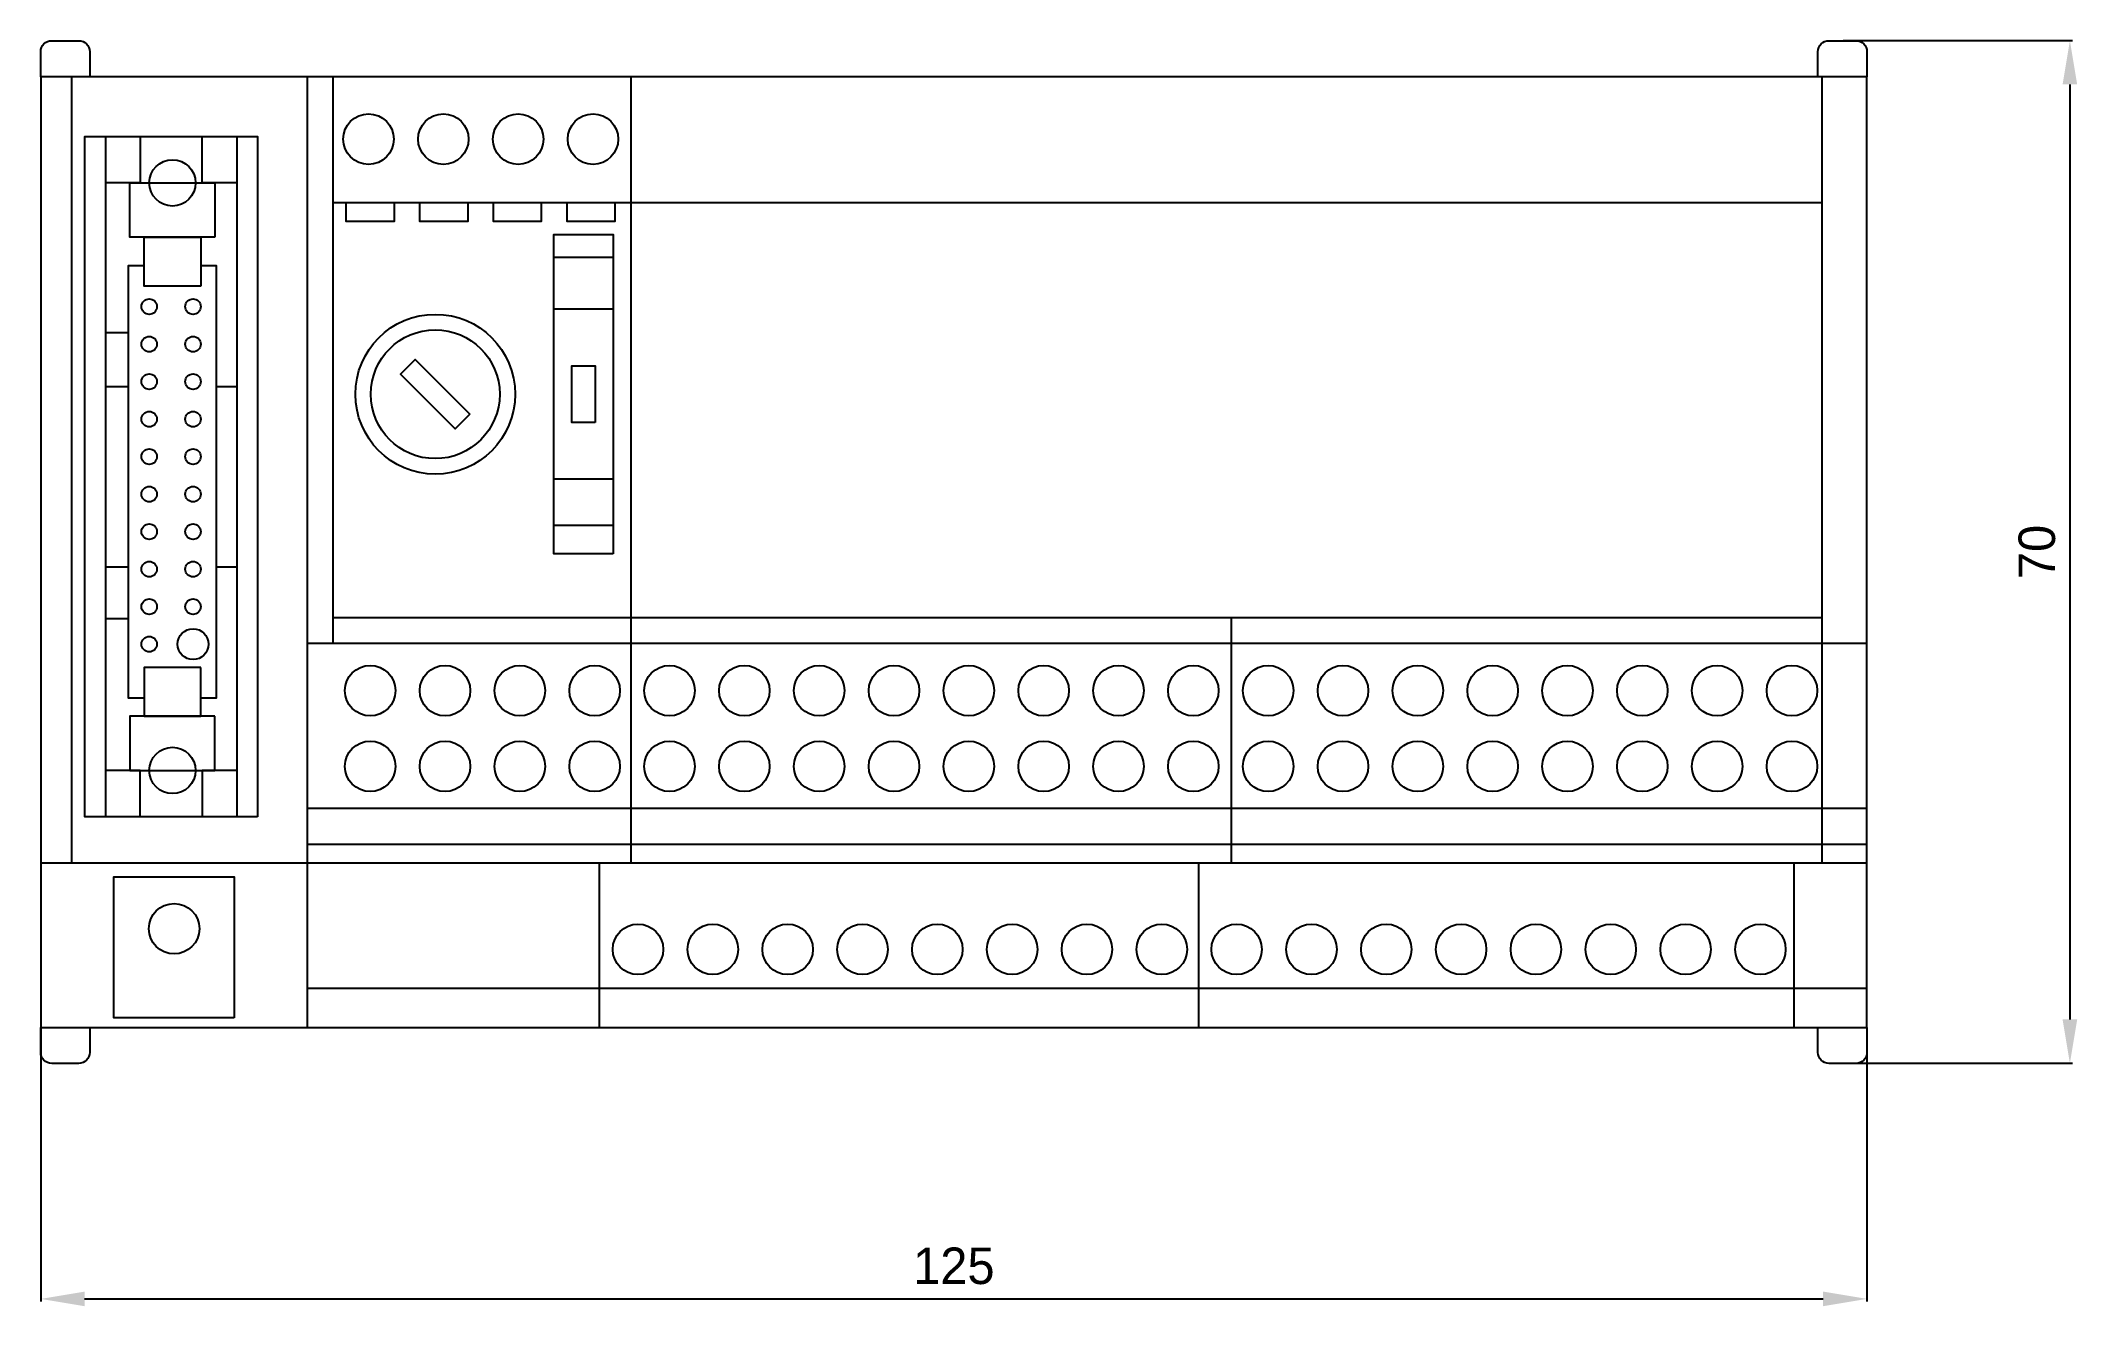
# Model space of a CAD drawing. Extents: x 40 to 180, y 63 to 149.
import ezdxf

# ---------------------------------------------------------------- set-up
doc = ezdxf.new("R2010")
doc.units = 0
doc.header["$LTSCALE"] = 7
doc.header["$MEASUREMENT"] = 0
doc.layers.get('0').update_dxf_attribs({"linetype": 'CONTINUOUS'})
doc.layers.get('DEFPOINTS').update_dxf_attribs({"linetype": 'CONTINUOUS'})
doc.layers.add('ALPHA', color=255, linetype='CONTINUOUS')
doc.layers.add('COTATION1', color=2, linetype='CONTINUOUS')
doc.dimstyles.new('SC_STAND', dxfattribs={"dimtxt": 2.5, "dimasz": 3, "dimexe": 0.18, "dimexo": 0.0625, "dimgap": 1, "dimtad": 1, "dimdec": 3, "dimrnd": 0.01, "dimzin": 12, "dimtxsty": 'STANDARD', "dimcen": 0.09, "dimazin": 3, "dimtfac": 1, "dimtdec": 3, "dimtmove": 0, "dimatfit": 3, "dimtolj": 1, "dimtzin": 12})

# ---------------------------------------------------------------- blocks, each defined once
blk = doc.blocks.new('*D7')
at = {"color": 0, "linetype": 'BYBLOCK'}
for p, q in [((40.44, 81.77), (40.44, 63.07)), ((165.44, 81.77), (165.44, 63.07)), ((43.44, 63.25), (162.44, 63.25))]:
    blk.add_line(p, q, dxfattribs=at)
for points in [[(43.44, 63.75), (43.44, 62.75), (40.44, 63.25)], [(162.44, 63.75), (162.44, 62.75), (165.44, 63.25)]]:
    blk.add_solid(points, dxfattribs=at)
at = {"layer": 'DEFPOINTS', "color": 0, "linetype": 'BYBLOCK'}
for p in [(40.44, 81.84), (165.44, 81.84), (165.44, 63.25)]:
    blk.add_point(p, dxfattribs=at)
at = {"color": 0, "linetype": 'BYBLOCK', "insert": (102.94, 65.5), "char_height": 2.5, "attachment_point": 5}
blk.add_mtext('\\A1;125', dxfattribs=at)
blk = doc.blocks.new('*D8')
at = {"color": 0, "linetype": 'BYBLOCK'}
for p, q in [((163.82, 149.38), (179.51, 149.38)), ((179.33, 146.38), (179.33, 82.38)), ((163.82, 79.38), (179.51, 79.38))]:
    blk.add_line(p, q, dxfattribs=at)
for points in [[(178.83, 146.38), (179.83, 146.38), (179.33, 149.38)], [(178.83, 82.38), (179.83, 82.38), (179.33, 79.38)]]:
    blk.add_solid(points, dxfattribs=at)
at = {"layer": 'DEFPOINTS', "color": 0, "linetype": 'BYBLOCK'}
for p in [(163.76, 149.38), (163.76, 79.38), (179.33, 79.38)]:
    blk.add_point(p, dxfattribs=at)
at = {"color": 0, "linetype": 'BYBLOCK', "insert": (177.08, 114.38), "char_height": 2.5, "attachment_point": 5, "rotation": 90}
blk.add_mtext('\\A1;70', dxfattribs=at)

msp = doc.modelspace()

# ---------------------------------------------------------------- linework, layer by layer
at = {"layer": 'ALPHA', "color": 7}
for p, q in [((42.5733, 93.1011), (42.5733, 146.9154)), ((58.6998, 81.8357), (58.6998, 146.9154)), ((60.4637, 108.135), (60.4637, 146.9154)), ((80.8497, 93.1011), (80.8497, 146.9154)), ((162.3791, 93.1011), (162.3791, 146.9154)), ((44.8664, 142.8165), (44.8664, 96.2498)), ((53.8622, 142.8165), (53.8622, 96.2498)), ((55.2733, 142.8165), (55.2733, 96.2498)), ((60.4637, 138.2975), (162.3791, 138.2975)), ((79.615, 134.5262), (75.558, 134.5262)), ((79.615, 130.9984), (75.558, 130.9984)), ((44.8664, 129.4109), (46.4539, 129.4109)), ((44.8664, 125.7067), (46.4539, 125.7067)), ((52.4511, 125.7067), (53.8622, 125.7067)), ((79.615, 119.3567), (75.558, 119.3567)), ((79.615, 116.1817), (75.558, 116.1817)), ((44.8664, 113.3595), (46.4539, 113.3595)), ((52.4511, 113.3595), (53.8622, 113.3595)), ((44.8664, 109.8317), (46.4539, 109.8317)), ((60.4637, 109.8989), (162.3791, 109.8989)), ((121.9483, 93.1011), (121.9483, 109.8989)), ((58.6998, 108.135), (165.4383, 108.135)), ((58.6998, 96.8461), (165.4383, 96.8461)), ((58.6998, 94.3767), (165.4383, 94.3767)), ((40.4384, 93.1011), (165.4383, 93.1011)), ((78.68, 81.8357), (78.68, 93.1011)), ((119.709, 81.8357), (119.709, 93.1011)), ((160.4498, 81.8357), (160.4498, 93.1011)), ((58.6998, 84.5294), (165.4383, 84.5294))]:
    msp.add_line(p, q, dxfattribs=at)
for points in [[(40.4384, 81.8357), (165.4383, 81.8357), (165.4383, 146.9154), (40.4384, 146.9154)], [(55.2733, 96.2498), (43.4553, 96.2498), (43.4553, 142.8165), (55.2733, 142.8165)], [(52.3629, 135.9373), (46.5421, 135.9373), (46.5421, 139.6415), (52.3629, 139.6415)], [(51.3928, 132.5859), (47.5122, 132.5859), (47.5122, 135.9373), (51.3928, 135.9373)], [(79.615, 114.2415), (75.558, 114.2415), (75.558, 136.1137), (79.615, 136.1137)], [(69.814, 123.8057), (68.816, 122.8079), (65.0743, 126.5496), (66.0723, 127.5474)], [(78.3803, 123.2373), (76.7928, 123.2373), (76.7928, 127.1178), (78.3803, 127.1178)], [(51.3928, 106.4803), (47.5122, 106.4803), (47.5122, 103.129), (51.3928, 103.129)], [(52.3629, 103.129), (46.5421, 103.129), (46.5421, 99.4248), (52.3629, 99.4248)], [(53.6858, 82.4915), (45.4479, 82.4915), (45.4479, 92.146), (53.6858, 92.146)]]:
    msp.add_lwpolyline(points, close=True, dxfattribs=at)
for points in [[(47.2476, 142.8165), (47.2476, 139.6415), (44.8664, 139.6415)], [(53.8622, 139.6415), (51.481, 139.6415), (51.481, 142.8165)], [(64.6219, 138.2975), (64.6219, 136.9956), (61.3456, 136.9956), (61.3456, 138.2975)], [(69.6621, 138.2975), (69.6621, 136.9956), (66.3858, 136.9956), (66.3858, 138.2975)], [(74.7023, 138.2975), (74.7023, 136.9956), (71.426, 136.9956), (71.426, 138.2975)], [(79.7425, 138.2975), (79.7425, 136.9956), (76.4662, 136.9956), (76.4662, 138.2975)], [(47.5122, 104.3637), (46.4539, 104.3637), (46.4539, 133.997), (47.5122, 133.997)], [(51.3928, 133.997), (52.4511, 133.997), (52.4511, 104.3637), (51.3928, 104.3637)], [(47.2476, 96.2498), (47.2476, 99.4248), (44.8664, 99.4248)], [(53.8622, 99.4248), (51.481, 99.4248), (51.481, 96.2498)]]:
    msp.add_lwpolyline(points, dxfattribs=at)
for centre, radius in [((62.8741, 142.6402), 1.7275), ((67.9961, 142.6403), 1.7276), ((73.1182, 142.6402), 1.7275), ((78.2404, 142.6402), 1.7275), ((49.4525, 139.6415), 1.5875), ((47.865, 131.1748), 0.5292), ((50.8636, 131.1748), 0.5292), ((67.4442, 125.1776), 5.4681), ((47.865, 128.6073), 0.5292), ((50.8636, 128.6073), 0.5292), ((67.4442, 125.1776), 4.4097), ((47.865, 126.0399), 0.5292), ((50.8636, 126.0399), 0.5292), ((47.865, 123.4726), 0.5292), ((50.8636, 123.4726), 0.5292), ((47.865, 120.905), 0.5292), ((50.8636, 120.905), 0.5292), ((47.865, 118.3375), 0.5292), ((50.8636, 118.3375), 0.5292), ((47.865, 115.7702), 0.5292), ((50.8636, 115.7702), 0.5292), ((47.865, 113.2028), 0.5292), ((50.8636, 113.2028), 0.5292), ((47.865, 110.6353), 0.5292), ((50.8636, 110.6353), 0.5292), ((50.8636, 108.0678), 1.0583), ((47.865, 108.0678), 0.5292), ((62.9883, 104.886), 1.7274), ((68.1101, 104.886), 1.7276), ((73.2323, 104.886), 1.7275), ((78.3544, 104.886), 1.7275), ((83.4763, 104.886), 1.7275), ((88.5984, 104.886), 1.7276), ((93.7202, 104.886), 1.7275), ((98.8424, 104.886), 1.7275), ((103.9642, 104.886), 1.7275), ((109.0864, 104.886), 1.7275), ((114.2086, 104.886), 1.7275), ((119.3304, 104.886), 1.7275), ((124.452, 104.886), 1.7275), ((129.5742, 104.886), 1.7275), ((134.6964, 104.886), 1.7275), ((139.8185, 104.886), 1.7275), ((144.94, 104.886), 1.7275), ((150.0622, 104.886), 1.7275), ((155.1844, 104.886), 1.7275), ((160.3062, 104.886), 1.7277), ((49.4525, 99.4248), 1.5875), ((62.9883, 99.7033), 1.7274), ((68.1101, 99.7034), 1.7276), ((73.2323, 99.7033), 1.7275), ((78.3544, 99.7033), 1.7275), ((83.4763, 99.7033), 1.7275), ((88.5984, 99.7034), 1.7276), ((93.7202, 99.7033), 1.7275), ((98.8424, 99.7033), 1.7275), ((103.9642, 99.7033), 1.7275), ((109.0864, 99.7033), 1.7275), ((114.2086, 99.7033), 1.7275), ((119.3304, 99.7033), 1.7275), ((124.452, 99.7033), 1.7275), ((129.5742, 99.7033), 1.7275), ((134.6964, 99.7033), 1.7275), ((139.8185, 99.7033), 1.7275), ((144.94, 99.7033), 1.7275), ((150.0622, 99.7033), 1.7275), ((155.1844, 99.7033), 1.7275), ((160.3062, 99.7033), 1.7277), ((49.5669, 88.5898), 1.7275), ((81.3169, 87.1787), 1.7275), ((86.439, 87.1787), 1.7275), ((91.5605, 87.1788), 1.7276), ((96.6827, 87.1787), 1.7275), ((101.8048, 87.1787), 1.7275), ((106.9267, 87.1787), 1.7275), ((112.0485, 87.1787), 1.7275), ((117.1707, 87.1787), 1.7275), ((122.2928, 87.1787), 1.7275), ((127.4148, 87.1787), 1.7275), ((132.537, 87.1787), 1.7275), ((137.6585, 87.1787), 1.7275), ((142.7806, 87.1787), 1.7275), ((147.9028, 87.1787), 1.7275), ((153.025, 87.1787), 1.7275), ((158.1465, 87.1787), 1.7275)]:
    msp.add_circle(centre, radius, dxfattribs=at)
for points in [[(40.4384, 146.9154), (40.4384, 146.9154), (40.4384, 148.6256), (40.4384, 148.6256), (40.4384, 149.0398), (40.7743, 149.3756), (41.1884, 149.3756), (41.1884, 149.3756), (43.0425, 149.3756), (43.0425, 149.3756), (43.4566, 149.3756), (43.7925, 149.0398), (43.7925, 148.6256), (43.7925, 148.6256), (43.7925, 146.9154), (43.7925, 146.9154)], [(162.0842, 146.9154), (162.0842, 146.9154), (162.0842, 148.6256), (162.0842, 148.6256), (162.0842, 149.0398), (162.4198, 149.3756), (162.8339, 149.3756), (162.8339, 149.3756), (164.688, 149.3756), (164.688, 149.3756), (165.1028, 149.3756), (165.4383, 149.0398), (165.4383, 148.6256), (165.4383, 148.6256), (165.4383, 146.9154), (165.4383, 146.9154)], [(43.7925, 81.8357), (43.7925, 81.8357), (43.7925, 80.1255), (43.7925, 80.1255), (43.7925, 79.7113), (43.4566, 79.3755), (43.0425, 79.3755), (43.0425, 79.3755), (41.1884, 79.3755), (41.1884, 79.3755), (40.7743, 79.3755), (40.4384, 79.7113), (40.4384, 80.1255), (40.4384, 80.1255), (40.4384, 81.8357), (40.4384, 81.8357)], [(165.4383, 81.8357), (165.4383, 81.8357), (165.4383, 80.1255), (165.4383, 80.1255), (165.4383, 79.7113), (165.1028, 79.3755), (164.688, 79.3755), (164.688, 79.3755), (162.8339, 79.3755), (162.8339, 79.3755), (162.4198, 79.3755), (162.0842, 79.7113), (162.0842, 80.1255), (162.0842, 80.1255), (162.0842, 81.8357), (162.0842, 81.8357)]]:
    msp.add_open_spline(points, degree=3, knots=[0, 0, 0, 0, 1, 1, 1, 2, 2, 2, 3, 3, 3, 4, 4, 4, 5, 5, 5, 5], dxfattribs=at)

# ---------------------------------------------------------------- dimensions: what is measured, and where the dimension line sits
at = {"layer": 'COTATION1'}
dim = msp.add_linear_dim(base=(179.3346, 79.3755), p1=(163.7612, 149.3756), p2=(163.7612, 79.3755), angle=90, dimstyle='SC_STAND', dxfattribs=at)
dim.commit()
dim.dimension.update_dxf_attribs({"geometry": '*D8', "text_midpoint": (177.0846, 114.3756)})
dim = msp.add_linear_dim(base=(165.4383, 63.2459), p1=(40.4384, 81.8357), p2=(165.4383, 81.8357), dimstyle='SC_STAND', dxfattribs=at)
dim.commit()
dim.dimension.update_dxf_attribs({"geometry": '*D7', "text_midpoint": (102.9384, 65.4959)})

doc.saveas('drawing.dxf')
